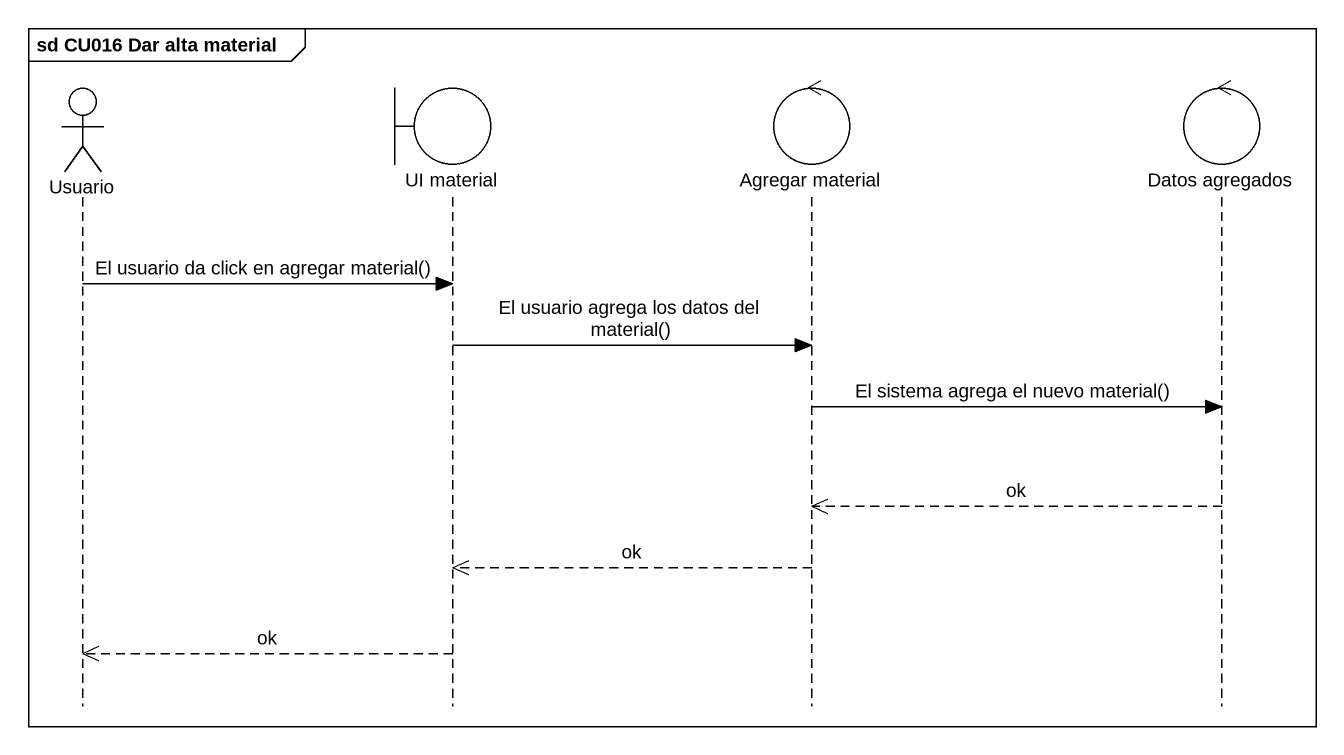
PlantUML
@startuml
mainframe sd CU016 Dar alta material
hide footbox
actor Usuario
boundary "UI material" as UI_material
control "Agregar material" as Agregar_material
control "Datos agregados" as Datos_agregados

Usuario -> UI_material : El usuario da click en agregar material()
UI_material -> Agregar_material : El usuario agrega los datos del material()
Agregar_material -> Datos_agregados : El sistema agrega el nuevo material()
Datos_agregados -->> Agregar_material : ok
Agregar_material -->> UI_material : ok
UI_material -->> Usuario : ok
@enduml
